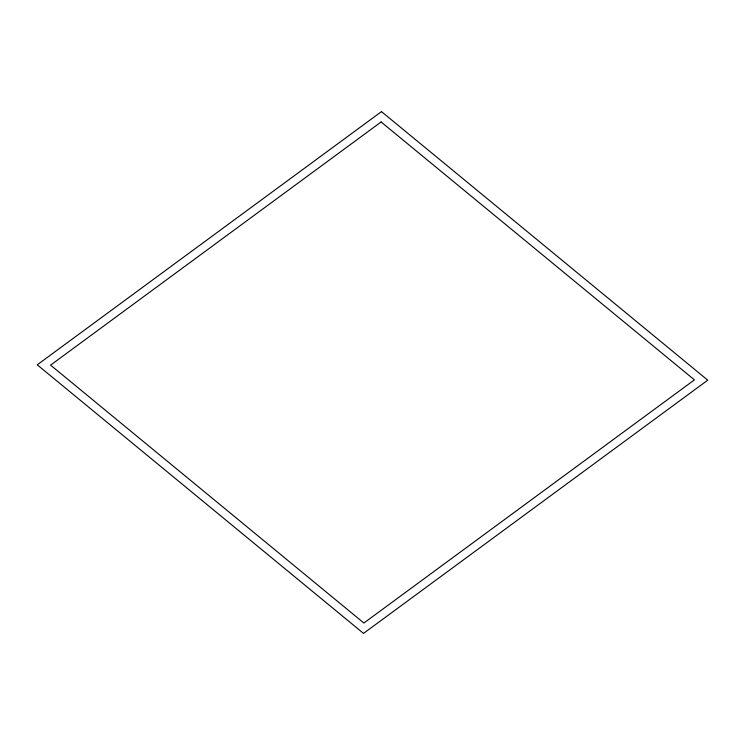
<?xml version="1.0" encoding="UTF-8"?>
<svg xmlns="http://www.w3.org/2000/svg" width="745" height="745" viewBox="0 0 745 745"><rect width="100%" height="100%" fill="white"/><g stroke="black" fill="none" stroke-linecap="round" stroke-linejoin="round"><path stroke-width="1.12" d="M381.477 111.61L37.25 364.827L363.523 633.39L707.75 380.173L381.477 111.61M381.114 121.975L50.576 365.125L363.886 623.025L694.424 379.876L381.114 121.975"/></g></svg>
